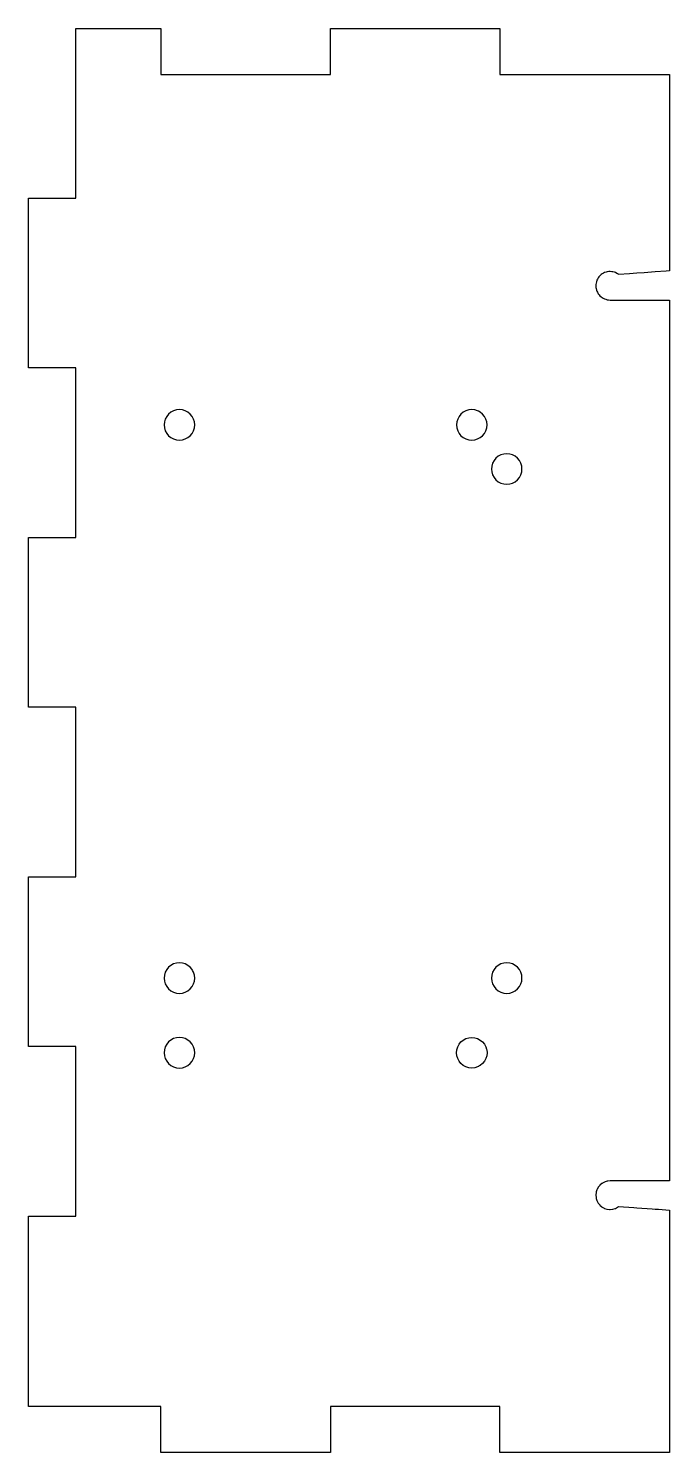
# Model space of a CAD drawing. Header units: millimetres. Extents: x 206 to 300, y 0 to 210.
import ezdxf

# ---------------------------------------------------------------- set-up
doc = ezdxf.new("R2010")
doc.units = ezdxf.units.MM

msp = doc.modelspace()

# ---------------------------------------------------------------- linework, layer by layer
for points in [[(289.333099, 37.572117), (289.432103, 37.246117), (289.465094, 37.184116), (289.626102, 36.883117), (289.842115, 36.619115), (289.887101, 36.564116), (290.15112, 36.348117), (290.205109, 36.303117), (290.506099, 36.142117), (290.568103, 36.109117), (290.895114, 36.010116), (290.962114, 35.990107), (291.302107, 35.956116), (291.372098, 35.949117), (291.712119, 35.983116), (291.782111, 35.990115), (292.108105, 36.089116), (292.176121, 36.109125), (292.477111, 36.270116), (292.539115, 36.303117), (292.624121, 36.373116), (292.642183, 36.388102), (294.878117, 36.228116), (295.339098, 36.195116), (297.575117, 36.035115), (298.036099, 36.002115), (298.497109, 35.969115), (300.141109, 35.852117), (300.141109, 0.141117), (275.141103, 0.141117), (275.141103, 6.943116), (250.141097, 6.943116), (250.141097, 0.141117), (225.141118, 0.141117), (225.141118, 6.943116), (205.641115, 6.943116), (205.641115, 34.941116), (212.641115, 34.941116), (212.641115, 59.941116), (205.641115, 59.941116), (205.641115, 84.941116), (212.641115, 84.941116), (212.641115, 109.941116), (205.641115, 109.941116), (205.641115, 134.941116), (212.641115, 134.941116), (212.641115, 159.941116), (205.641115, 159.941116), (205.641115, 184.941116), (212.641115, 184.941116), (212.641115, 209.941116), (225.141118, 209.941116), (225.141118, 203.139115), (250.141097, 203.139115), (250.141097, 209.941116), (275.141103, 209.941116), (275.141103, 203.139115), (300.141109, 203.139115), (300.141109, 174.230117), (299.641096, 174.195116), (298.036099, 174.080116), (296.943108, 174.002116), (296.388118, 173.962116), (295.339098, 173.887116), (294.246108, 173.809115), (292.64111, 173.695117), (292.600103, 173.729117), (292.539115, 173.779115), (292.392106, 173.858118), (292.176121, 173.973117), (292.016101, 174.021115), (291.782111, 174.093116), (291.616107, 174.109118), (291.372098, 174.133106), (291.206095, 174.117116), (290.962114, 174.093127), (290.80311, 174.044116), (290.568103, 173.973117), (290.421094, 173.894115), (290.205109, 173.779115), (290.076105, 173.673115), (289.887101, 173.518116), (289.732105, 173.329117), (289.626102, 173.200116), (289.510109, 172.984118), (289.432103, 172.837117), (289.361095, 172.602116), (289.312102, 172.443117), (289.288113, 172.199117), (289.272026, 172.033116), (289.2961, 171.789115), (289.312186, 171.623115), (289.383109, 171.389116), (289.432103, 171.229116), (289.510109, 171.082118), (289.626102, 170.866116), (289.781099, 170.677118), (289.887101, 170.548117), (290.076105, 170.393117), (290.205109, 170.287117), (290.352119, 170.208115), (290.568103, 170.093118), (290.728095, 170.044116), (290.962114, 169.973117), (291.128117, 169.957115), (291.372098, 169.933126), (291.394111, 169.935093), (291.427103, 169.938107), (293.177107, 169.93312), (300.141109, 169.933118), (300.141109, 40.149117), (291.427103, 40.149117), (291.381101, 40.147988)], [(271.943102, 57.010117), (271.852113, 56.961117), (271.430107, 56.833115), (270.99111, 56.790116), (270.566111, 56.832116), (270.130106, 56.961117), (269.741119, 57.169115), (269.40011, 57.449116), (269.120118, 57.790117), (268.91212, 58.179118), (268.784104, 58.601116), (268.741121, 59.040116), (268.784104, 59.479115), (268.91212, 59.901116), (269.120118, 60.290117), (269.40011, 60.631115), (269.741119, 60.911116), (270.130106, 61.119117), (270.552113, 61.247116), (270.99111, 61.290115), (271.430107, 61.247116), (271.852113, 61.119117), (272.2411, 60.911116), (272.582109, 60.631115), (272.862102, 60.290117), (273.0701, 59.901116), (273.168116, 59.577117), (273.198116, 59.479115), (273.241098, 59.040116), (273.198116, 58.601116), (273.0701, 58.179118), (272.862102, 57.790117), (272.582109, 57.449116), (272.2411, 57.169115), (272.086104, 57.086116), (271.968107, 57.023116), (271.942989, 57.010105)], [(291.381101, 40.148118), (291.032105, 40.116117), (290.962114, 40.109117), (290.636119, 40.010117), (290.568103, 39.989119), (290.267113, 39.829116), (290.205109, 39.795117), (290.15112, 39.751116), (289.887101, 39.534115), (289.842115, 39.480117), (289.626102, 39.216116), (289.465094, 38.915117), (289.432103, 38.853116), (289.333099, 38.526116), (289.312215, 38.459116)], [(289.312102, 38.459116), (289.27911, 38.119115), (289.272054, 38.049115), (289.305103, 37.710116), (289.312158, 37.640116), (289.332986, 37.572117)]]:
    msp.add_lwpolyline(points)
for points in [[(227.89112, 149.290117), (228.330117, 149.333117), (228.752095, 149.461116), (229.14111, 149.669116), (229.482119, 149.949117), (229.762112, 150.290115), (229.97011, 150.679116), (230.098098, 151.101117), (230.141108, 151.540117), (230.098098, 151.979116), (229.97011, 152.401118), (229.762112, 152.790116), (229.482119, 153.131116), (229.14111, 153.411118), (228.752095, 153.619115), (228.330117, 153.747117), (227.89112, 153.790117), (227.452095, 153.747117), (227.030116, 153.619115), (226.641101, 153.411118), (226.30012, 153.131116), (226.020099, 152.790116), (225.812102, 152.401118), (225.684114, 151.979116), (225.641103, 151.540117), (225.684114, 151.101117), (225.812102, 150.679116), (226.020099, 150.290115), (226.30012, 149.949117), (226.641101, 149.669116), (227.030116, 149.461116), (227.452095, 149.333117)], [(273.241098, 151.540117), (273.198116, 151.979116), (273.0701, 152.401118), (272.862102, 152.790116), (272.582109, 153.131116), (272.2411, 153.411118), (271.962095, 153.560117), (271.852113, 153.619115), (271.430107, 153.747117), (270.99111, 153.790117), (270.552113, 153.747117), (270.130106, 153.619115), (269.741119, 153.411118), (269.40011, 153.131116), (269.120118, 152.790116), (268.91212, 152.401118), (268.784104, 151.979116), (268.741121, 151.540117), (268.784104, 151.101117), (268.91212, 150.679116), (269.120118, 150.290115), (269.248105, 150.134117), (269.40011, 149.949117), (269.741119, 149.669116), (270.130106, 149.461116), (270.552113, 149.333117), (270.99111, 149.290117), (271.430107, 149.333117), (271.852113, 149.461116), (272.2411, 149.669116), (272.582109, 149.949117), (272.862102, 150.290115), (273.0701, 150.679116), (273.198116, 151.101117)], [(276.141101, 142.790116), (276.580098, 142.833115), (277.002105, 142.961117), (277.39112, 143.169118), (277.732101, 143.449116), (278.012121, 143.790117), (278.220119, 144.179115), (278.348107, 144.601116), (278.391118, 145.040116), (278.348107, 145.479115), (278.220119, 145.901116), (278.012121, 146.290117), (277.732101, 146.631115), (277.39112, 146.911116), (277.002105, 147.119117), (276.580098, 147.247116), (276.141101, 147.290115), (275.702104, 147.247116), (275.280097, 147.119117), (274.891111, 146.911116), (274.550101, 146.631115), (274.270109, 146.290117), (274.062111, 145.901116), (273.934095, 145.479115), (273.891113, 145.040116), (273.934095, 144.601116), (274.062111, 144.179115), (274.270109, 143.790117), (274.550101, 143.449116), (274.891111, 143.169118), (275.280097, 142.961117), (275.702104, 142.833115)], [(227.89112, 67.790116), (228.330117, 67.833116), (228.752095, 67.961118), (229.14111, 68.169115), (229.482119, 68.449117), (229.762112, 68.790117), (229.97011, 69.179115), (230.098098, 69.601117), (230.141108, 70.040116), (230.098098, 70.479116), (229.97011, 70.901117), (229.833119, 71.157115), (229.762112, 71.290115), (229.482119, 71.631116), (229.14111, 71.911117), (228.752095, 72.119117), (228.330117, 72.247117), (227.89112, 72.290116), (227.452095, 72.247117), (227.030116, 72.119117), (226.641101, 71.911117), (226.30012, 71.631116), (226.020099, 71.290115), (225.812102, 70.901117), (225.684114, 70.479116), (225.641103, 70.040116), (225.684114, 69.601117), (225.812102, 69.179115), (226.020099, 68.790117), (226.30012, 68.449117), (226.641101, 68.169115), (227.030116, 67.961118), (227.148113, 67.925117), (227.452095, 67.833116)], [(277.732101, 71.631116), (277.39112, 71.911117), (277.002105, 72.119117), (276.580098, 72.247117), (276.141101, 72.290116), (275.702104, 72.247117), (275.280097, 72.119117), (274.891111, 71.911117), (274.550101, 71.631116), (274.270109, 71.290115), (274.062111, 70.901117), (273.934095, 70.479116), (273.891113, 70.040116), (273.934095, 69.601117), (274.062111, 69.179115), (274.270109, 68.790117), (274.550101, 68.449117), (274.891111, 68.169115), (275.280097, 67.961118), (275.702104, 67.833116), (276.141101, 67.790116), (276.580098, 67.833116), (277.002105, 67.961118), (277.39112, 68.169115), (277.732101, 68.449117), (278.012121, 68.790117), (278.220119, 69.179115), (278.348107, 69.601117), (278.391118, 70.040116), (278.348107, 70.479116), (278.220119, 70.901117), (278.012121, 71.290115)], [(227.452095, 56.833115), (227.89112, 56.790116), (228.330117, 56.833115), (228.752095, 56.961117), (229.14111, 57.169115), (229.482119, 57.449116), (229.762112, 57.790117), (229.97011, 58.179118), (230.098098, 58.601116), (230.141108, 59.040116), (230.098098, 59.479115), (229.97011, 59.901116), (229.762112, 60.290117), (229.482119, 60.631115), (229.14111, 60.911116), (228.752095, 61.119117), (228.330117, 61.247116), (227.89112, 61.290115), (227.452095, 61.247116), (227.030116, 61.119117), (226.641101, 60.911116), (226.30012, 60.631115), (226.020099, 60.290117), (225.812102, 59.901116), (225.684114, 59.479115), (225.641103, 59.040116), (225.684114, 58.601116), (225.812102, 58.179118), (226.020099, 57.790117), (226.30012, 57.449116), (226.641101, 57.169115), (227.030116, 56.961117)]]:
    msp.add_lwpolyline(points, close=True)

doc.saveas('drawing.dxf')
